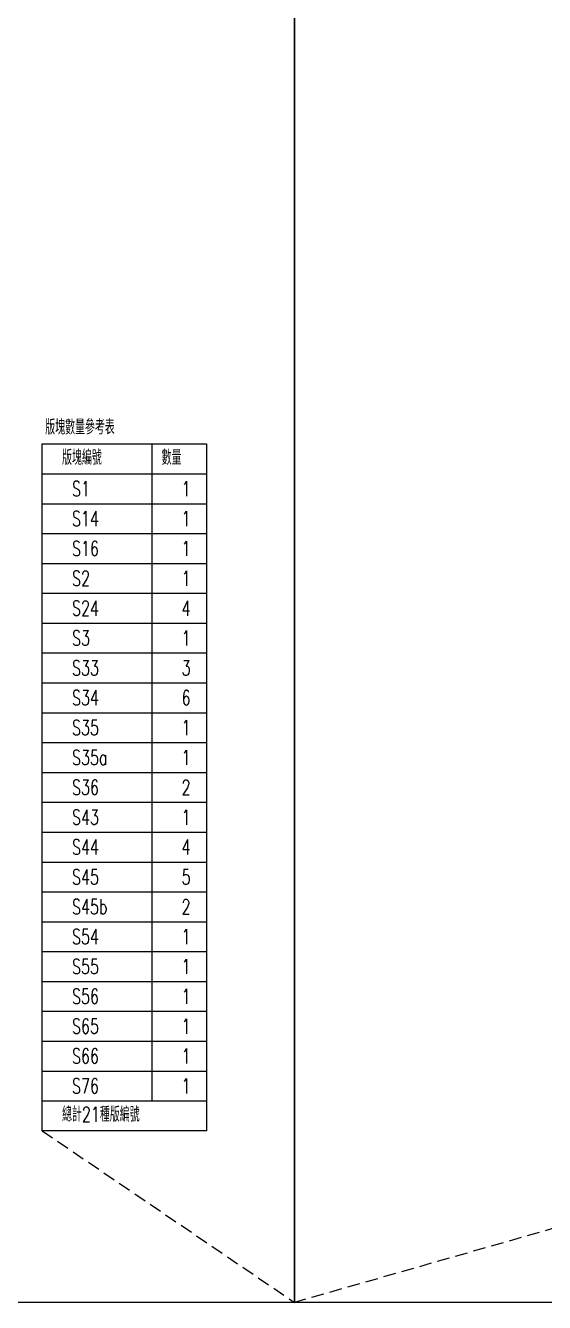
# Model space of a CAD drawing. Header units: millimetres. Extents: x -3377 to 119122, y -22007 to 15479.
# Drawn here: x 11300 to 12863, y 0 to 3849 of the extents above; entities that cross this region are included whole.
import ezdxf

# ---------------------------------------------------------------- set-up
doc = ezdxf.new("R2010")
doc.units = ezdxf.units.MM
doc.header["$LTSCALE"] = 150
doc.header["$MEASUREMENT"] = 0
doc.linetypes.add('HIDDEN', pattern=[0.375, 0.25, -0.125])
doc.layers.get('0').update_dxf_attribs({"plot": 0})
for name, color, linetype in [('S-AXI', 1, 'Continuous'), ('S-AXIS', 1, 'Continuous'), ('S-TEXT', 2, 'Continuous'), ('TEXT', 2, 'Continuous')]:
    doc.layers.add(name, color=color, linetype=linetype)
doc.styles.add('CS4', font='romans.shx', dxfattribs={"width": 0.7, "height": 45, "bigfont": 'lsp.shx'})

# ---------------------------------------------------------------- blocks, each defined once
blk = doc.blocks.new('DwFm')
blk.add_lwpolyline([(-12110.4, 0), (0, 0), (0, -7760.1), (-12110.4, -7760.1)], close=True)
at = {"layer": 'DEFPOINTS', "color": 252, "linetype": 'HIDDEN'}
for points in [[(-6560.9, -6171), (-12110.4, -7760.1)], [(-760, -7242.5), (0, -7760.1)]]:
    blk.add_lwpolyline(points, dxfattribs=at)

msp = doc.modelspace()

# ---------------------------------------------------------------- linework, layer by layer
at = {"layer": 'S-AXI'}
msp.add_lwpolyline([(11350.4, 2587.68), (11845.4, 2587.68), (11845.4, 517.68), (11350.4, 517.68)], close=True, dxfattribs=at)
at = {"layer": 'S-AXIS'}
for p, q in [((11680.4, 2587.68), (11680.4, 607.68)), ((11350.4, 2497.68), (11845.4, 2497.68)), ((11350.4, 2407.68), (11845.4, 2407.68)), ((11350.4, 2317.68), (11845.4, 2317.68)), ((11350.4, 2227.68), (11845.4, 2227.68)), ((11350.4, 2137.68), (11845.4, 2137.68)), ((11350.4, 2047.68), (11845.4, 2047.68)), ((11350.4, 1957.68), (11845.4, 1957.68)), ((11350.4, 1867.68), (11845.4, 1867.68)), ((11350.4, 1777.68), (11845.4, 1777.68)), ((11350.4, 1687.68), (11845.4, 1687.68)), ((11350.4, 1597.68), (11845.4, 1597.68)), ((11350.4, 1507.68), (11845.4, 1507.68)), ((11350.4, 1417.68), (11845.4, 1417.68)), ((11350.4, 1327.68), (11845.4, 1327.68)), ((11350.4, 1237.68), (11845.4, 1237.68)), ((11350.4, 1147.68), (11845.4, 1147.68)), ((11350.4, 1057.68), (11845.4, 1057.68)), ((11350.4, 967.68), (11845.4, 967.68)), ((11350.4, 877.68), (11845.4, 877.68)), ((11350.4, 787.68), (11845.4, 787.68)), ((11350.4, 697.68), (11845.4, 697.68)), ((11350.4, 607.68), (11845.4, 607.68))]:
    msp.add_line(p, q, dxfattribs=at)

# ---------------------------------------------------------------- block references
for p in [(12110.4, 7760.14), (24220.8, 7760.14)]:
    msp.add_blockref('DwFm', p)

# ---------------------------------------------------------------- texts
at = {"layer": 'S-TEXT', "style": 'CS4', "width": 0.7}
for s, p in [('版塊數量參考表', (11359.67, 2616.21)), ('版塊編號', (11410.4, 2524.68)), ('數量', (11710.4, 2524.68)), ('總計21種版編號', (11410.4, 544.68))]:
    msp.add_text(s, height=45, dxfattribs=at).set_placement(p)
at = {"layer": 'TEXT', "style": 'CS4', "width": 0.7}
for s, p in [('S1', (11440.4, 2430.18)), ('1', (11770.4, 2430.18)), ('S14', (11440.4, 2340.18)), ('1', (11770.4, 2340.18)), ('S16', (11440.4, 2250.18)), ('1', (11770.4, 2250.18)), ('S2', (11440.4, 2160.18)), ('1', (11770.4, 2160.18)), ('S24', (11440.4, 2070.18)), ('4', (11770.4, 2070.18)), ('S3', (11440.4, 1980.18)), ('1', (11770.4, 1980.18)), ('S33', (11440.4, 1890.18)), ('3', (11770.4, 1890.18)), ('S34', (11440.4, 1800.18)), ('6', (11770.4, 1800.18)), ('S35', (11440.4, 1710.18)), ('1', (11770.4, 1710.18)), ('S35a', (11440.4, 1620.18)), ('1', (11770.4, 1620.18)), ('S36', (11440.4, 1530.18)), ('2', (11770.4, 1530.18)), ('S43', (11440.4, 1440.18)), ('1', (11770.4, 1440.18)), ('S44', (11440.4, 1350.18)), ('4', (11770.4, 1350.18)), ('S45', (11440.4, 1260.18)), ('5', (11770.4, 1260.18)), ('S45b', (11440.4, 1170.18)), ('2', (11770.4, 1170.18)), ('S54', (11440.4, 1080.18)), ('1', (11770.4, 1080.18)), ('S55', (11440.4, 990.18)), ('1', (11770.4, 990.18)), ('S56', (11440.4, 900.18)), ('1', (11770.4, 900.18)), ('S65', (11440.4, 810.18)), ('1', (11770.4, 810.18)), ('S66', (11440.4, 720.18)), ('1', (11770.4, 720.18)), ('S76', (11440.4, 630.18)), ('1', (11770.4, 630.18))]:
    msp.add_text(s, height=45, dxfattribs=at).set_placement(p)

doc.saveas('drawing.dxf')
